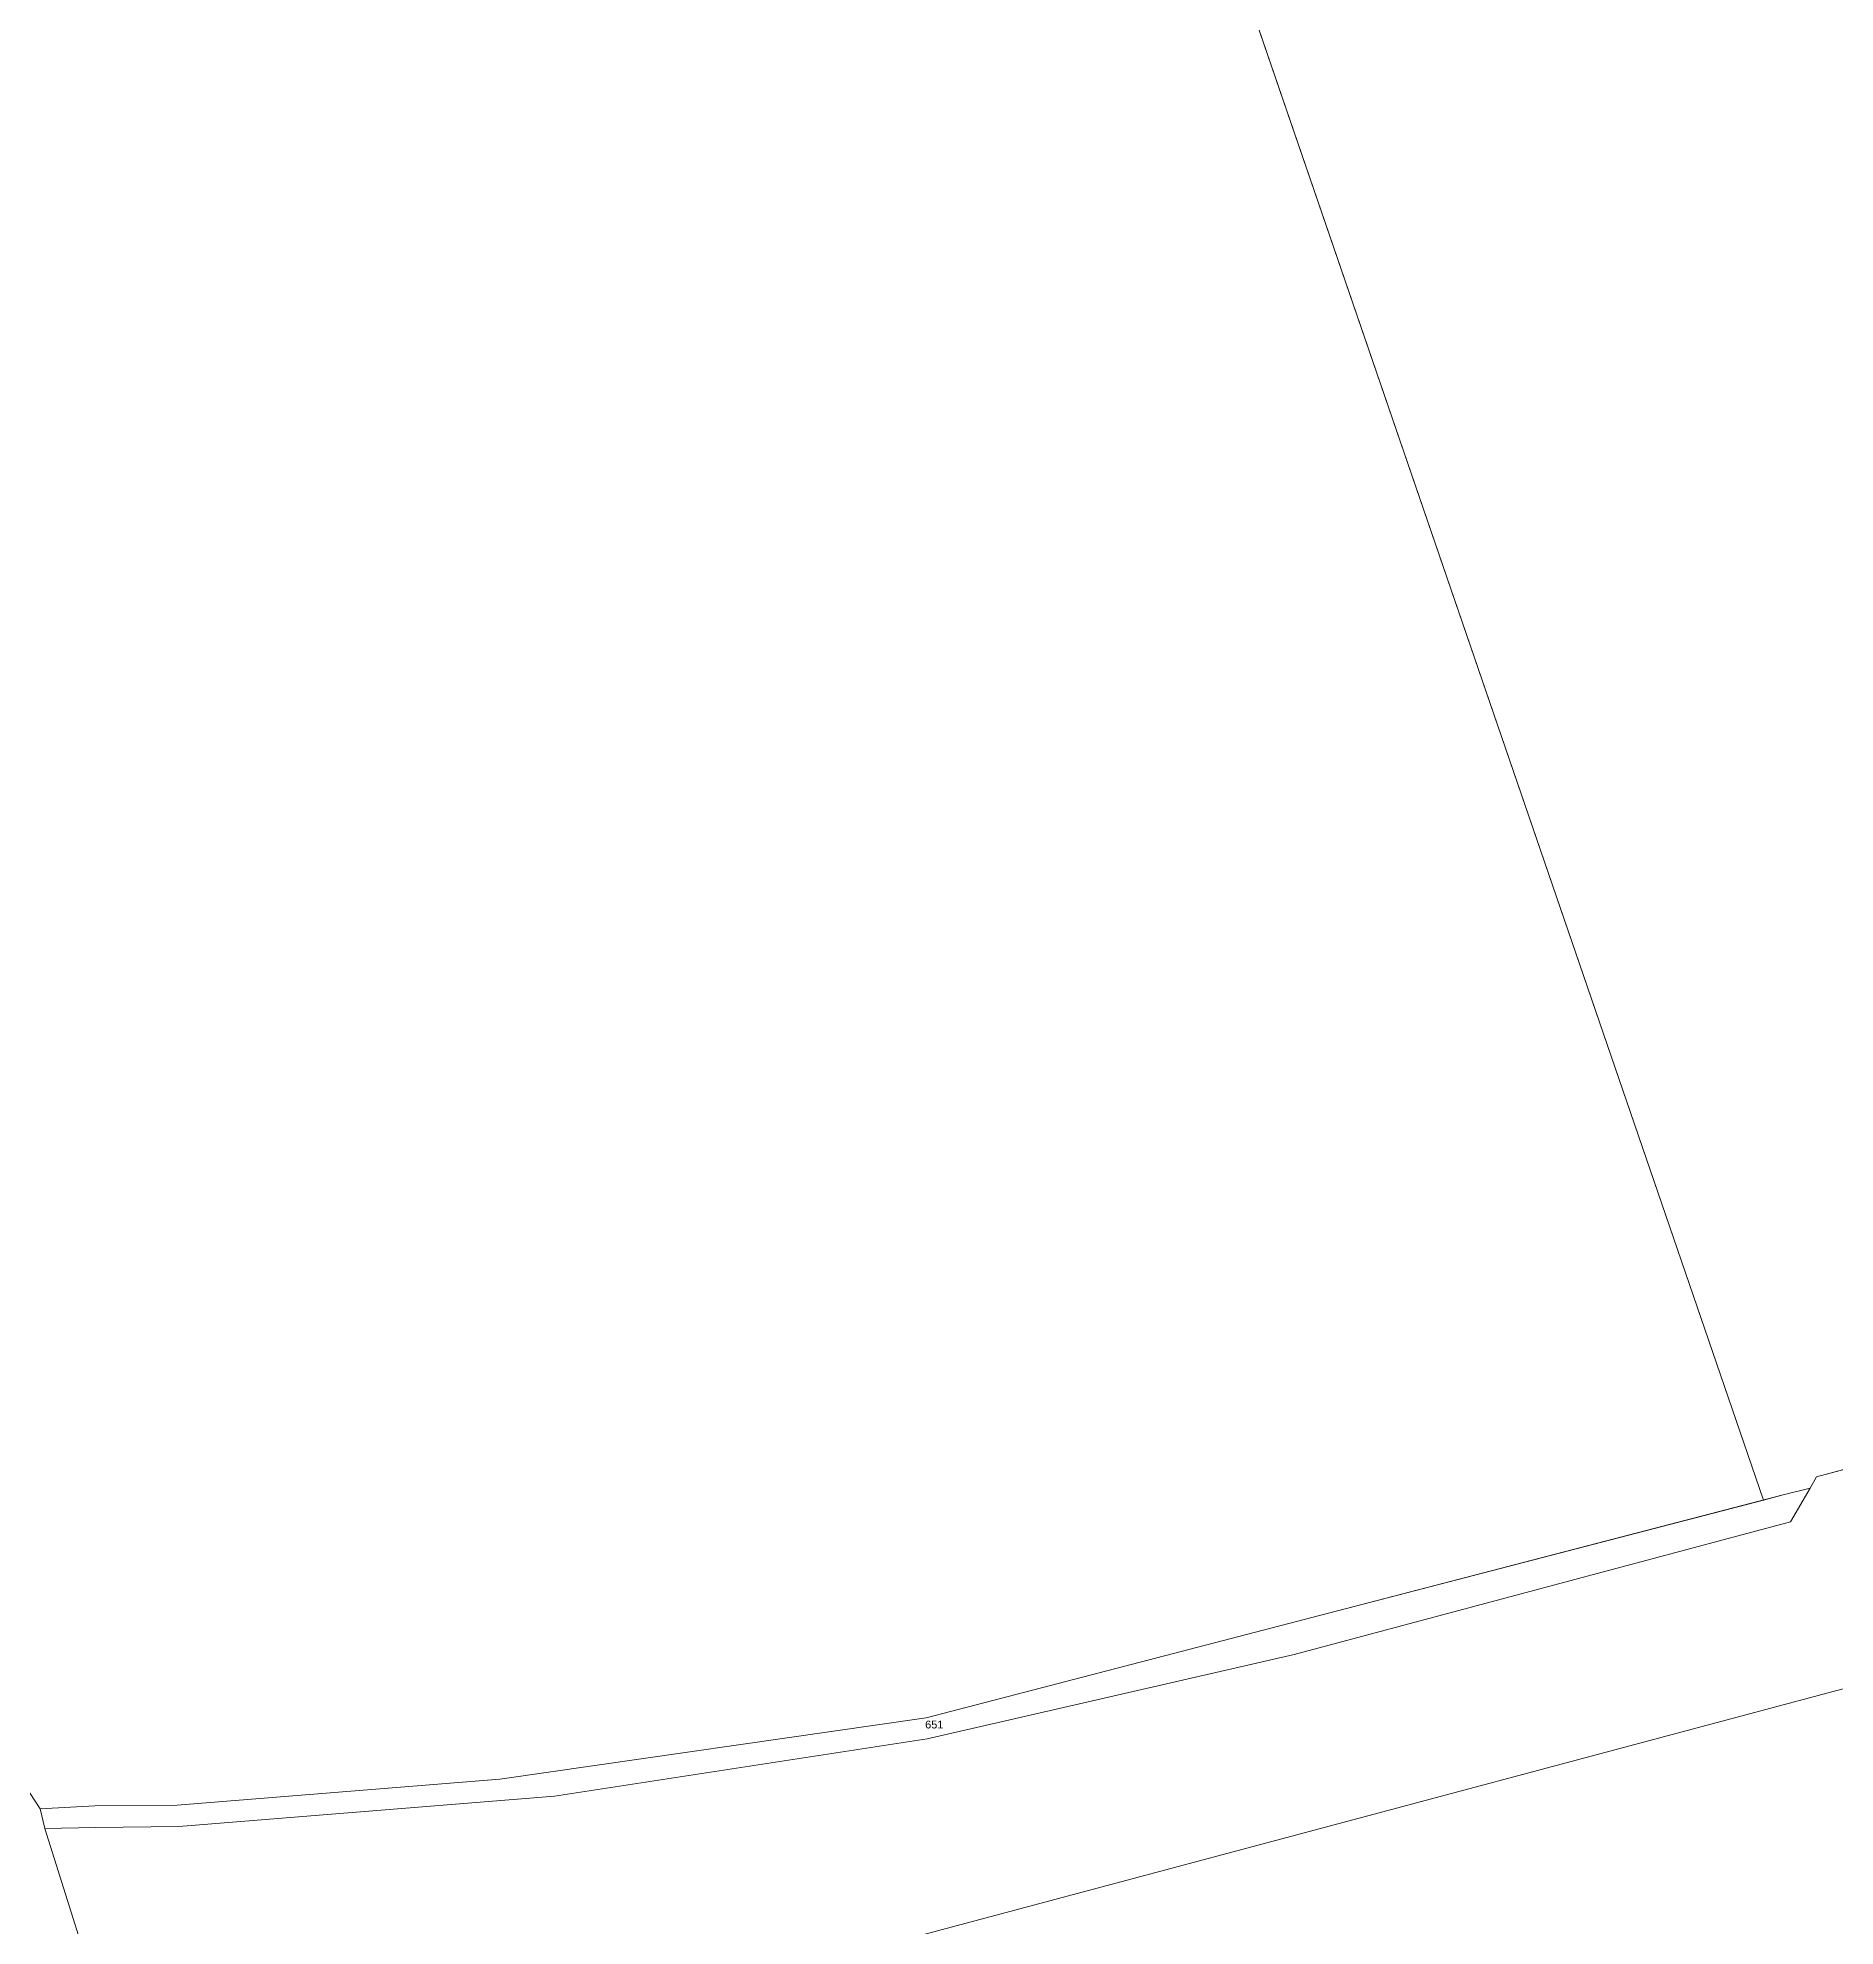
# Model space of a CAD drawing. Header units: metres. Extents: x 292510 to 295946, y 6251475 to 6256272.
# Drawn here: x 293295.8 to 293709.7, y 6254535.2 to 6254970.1 of the extents above; entities that cross this region are included whole.
import ezdxf

# ---------------------------------------------------------------- set-up
doc = ezdxf.new("R2010")
doc.units = ezdxf.units.M
doc.layers.add('Cadastre Land Parcels_SP_EXT', color=7, linetype='Continuous', lineweight=5)
doc.styles.get("Standard").update_dxf_attribs({"font": 'arial.ttf'})

msp = doc.modelspace()

# ---------------------------------------------------------------- linework, layer by layer
at = {"layer": 'Cadastre Land Parcels_SP_EXT', "linetype": 'Continuous'}
for p, q in [((293516.61, 6255148.21), (293693.17, 6254633.31)), ((293705.44, 6254638.7), (293741.36, 6254648.33)), ((293703.93, 6254636.1), (293705.44, 6254638.7)), ((293693.17, 6254633.31), (293697.7, 6254634.49)), ((293697.7, 6254634.49), (293698.36, 6254634.66)), ((293698.36, 6254634.66), (293703.93, 6254636.1))]:
    msp.add_line(p, q, dxfattribs=at)
msp.add_lwpolyline([(293289.29, 6254573.08), (293296.41, 6254562.21), (293308.95, 6254562.89), (293327.9, 6254563.05), (293402.21, 6254569.05), (293500.39, 6254583.19), (293591.28, 6254606.8), (293693.17, 6254633.31), (293516.61, 6255148.21)], dxfattribs=at)
for points in [[(293410.55, 6254509.4), (293954.2, 6254654.75), (294030.28, 6254672.54), (294447.33, 6254756.68), (294428.03, 6254793.83), (294026.95, 6254712.96), (293982.75, 6254704.05), (293751.8, 6254642.31), (293743.99, 6254646.81), (293741.36, 6254648.33), (293705.44, 6254638.7), (293703.93, 6254636.1), (293699.42, 6254628.3), (293585.17, 6254597.75), (293500.59, 6254578.37), (293414.81, 6254565.14), (293328.3, 6254558.12), (293309.03, 6254557.95), (293297.5, 6254557.73), (293307.85, 6254524.75), (293410.55, 6254509.4)], [(293410.55, 6254509.4), (293899.01, 6254435.01), (294032.75, 6254414.69), (294182.07, 6254392), (294377.68, 6254364.69), (294630.76, 6254330), (294636.55, 6254335.3), (294635.57, 6254353.66), (294629.6, 6254388.06), (294619.34, 6254421.57), (294604.69, 6254454.51), (294447.33, 6254756.68), (294030.28, 6254672.54), (293954.2, 6254654.75), (293410.55, 6254509.4)], [(293297.5, 6254557.73), (293309.03, 6254557.95), (293328.3, 6254558.12), (293414.81, 6254565.14), (293500.59, 6254578.37), (293585.17, 6254597.75), (293699.42, 6254628.3), (293703.93, 6254636.1), (293697.7, 6254634.49), (293591.28, 6254606.8), (293500.39, 6254583.19), (293402.21, 6254569.05), (293327.9, 6254563.05), (293308.95, 6254562.89), (293296.41, 6254562.21), (293297.5, 6254557.73)]]:
    msp.add_lwpolyline(points, close=True, dxfattribs=at)

# ---------------------------------------------------------------- texts
at = {"layer": 'Cadastre Land Parcels_SP_EXT'}
msp.add_text('651', height=1.8, dxfattribs=at).set_placement((293500.17, 6254580.73))

doc.saveas('drawing.dxf')
